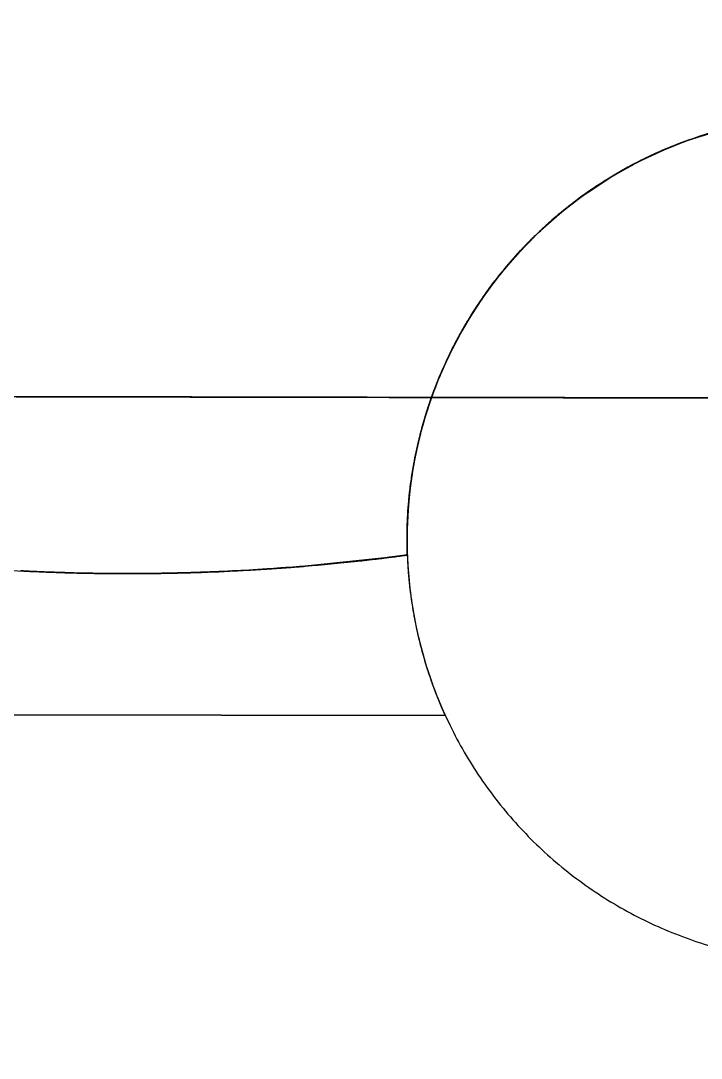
# Model space of a CAD drawing. Header units: metres. Extents: x -1161 to -1080, y 3 to 563.
# Drawn here: x -1095.632 to -1094.669, y 507.719 to 509.187 of the extents above; entities that cross this region are included whole.
import ezdxf

# ---------------------------------------------------------------- set-up
doc = ezdxf.new("R2010")
doc.units = ezdxf.units.M
doc.layers.add('A-GENM', color=7, linetype='Continuous', lineweight=35)

# ---------------------------------------------------------------- blocks, each defined once
blk = doc.blocks.new('Foundations-Piles - Px-1200-66435316-DRG-2873171 - BARRIER LAYOUT')
at = {"layer": 'A-GENM', "color": 9, "lineweight": 25, "true_color": 0xbebebe}
for start, end in [(98.1818, 106.3636), (98.5825, 103.1376), (98.3596, 98.5825), (90, 98.1818), (94.9444, 97.7989), (90.4895, 94.9444), (90.164, 90.4895), (85.2605, 90), (86.7848, 89.6375), (85.2605, 86.7848), (82.3965, 85.2605), (65.4545, 85.2605), (81.9684, 82.3965), (78.6446, 81.4775), (74.3033, 78.6446), (106.3636, 114.5455), (106.6753, 114.5063), (106.555, 106.6753), (103.1376, 105.9618), (73.7727, 74.3033), (70.5164, 73.319), (66.2101, 70.5164), (114.5455, 122.7273), (114.5455, 115.2366), (65.5769, 66.2101), (16.3636, 65.3533), (62.3963, 65.1622), (115.2366, 122.3499), (58.1168, 62.3963), (122.7273, 130.9091), (122.7273, 125.0334), (122.3499, 122.7273), (57.3808, 58.1168), (54.2818, 57.0073), (125.0334, 130.9091), (50.0234, 54.2818), (49.1846, 50.0234), (130.9091, 139.0909), (130.9091, 139.0909), (46.1713, 48.8547), (41.9298, 46.1713), (40.988, 41.9298), (139.0909, 147.2727), (139.0909, 147.2727), (38.064, 40.7044), (33.8361, 38.064), (147.2727, 155.4545), (147.2727, 155.4545), (32.7911, 33.8361), (29.959, 32.5569), (25.7423, 29.959), (24.6571, 25.7423), (155.4545, 163.6364), (155.4545, 163.6364), (21.8559, 24.4124), (17.6484, 21.8559), (16.3962, 17.6484), (163.6364, 171.8182), (163.6364, 171.8182), (0, 16.3636), (13.7542, 16.2713), (9.5543, 13.7542), (8.2308, 9.5543), (171.8182, 180), (171.8182, 180), (5.6538, 8.1818), (1.46, 5.6538), (0, 1.46), (180, 188.1818), (180, 188.1818), (335.4545, 0), (357.5544, 0), (353.3656, 357.5544), (351.8508, 353.3656), (188.1818, 196.3636), (188.1818, 196.3636), (349.4558, 351.8182), (345.2793, 349.4558), (343.7001, 345.2793), (196.3636, 204.5455), (196.3636, 204.5455), (341.3189, 343.5736), (337.1669, 341.3189), (335.4873, 337.1622), (204.5455, 212.7273), (204.5455, 212.7273), (310.9091, 335.4545), (333.2004, 335.363), (329.045, 333.2004), (327.3163, 329.045), (212.7273, 220.9091), (212.7273, 220.9091), (325.0821, 327.1535), (320.9277, 325.0821), (319.1453, 320.9277), (220.9091, 229.0909), (220.9091, 229.0909), (316.964, 318.9451), (312.8103, 316.964), (310.9744, 312.8103), (229.0909, 237.2727), (229.0909, 237.2727), (304.2872, 310.9091), (308.846, 310.7376), (304.6927, 308.846), (302.7273, 304.2872), (302.8036, 304.2872), (304.2872, 304.6927), (237.2727, 245.4545), (237.2727, 245.4545), (294.5455, 302.7273), (300.7283, 302.531), (296.575, 300.7283), (294.633, 296.575), (245.4545, 253.6364), (245.4545, 253.6364), (286.3636, 294.5455), (288.4572, 292.6107), (292.6107, 294.3251), (286.4625, 288.4572), (253.6364, 261.0336), (253.6364, 261.8182), (278.1818, 286.3636), (280.1511, 284.4932), (284.4932, 286.12), (261.0336, 261.8182), (261.8182, 264.2124), (261.8182, 270), (264.2124, 268.889), (268.889, 270), (270, 278.1818), (270, 272.219), (272.219, 276.7535), (276.7535, 278.1818), (278.1818, 280.1511)]:
    blk.add_arc((0, 0), 0.6, start, end, dxfattribs=at)
at = {"layer": 'A-GENM', "color": 254, "lineweight": 25, "true_color": 0xd1d1d1}
for start, end in [(97.7989, 98.3596), (89.6375, 90.164), (81.8182, 81.9684), (81.4775, 81.8182), (105.9618, 106.555), (73.6364, 73.7727), (73.319, 73.6364), (65.1622, 65.3533), (57.0073, 57.2727), (48.9439, 49.0909), (40.7044, 40.9091), (32.5569, 32.7273), (24.5455, 24.6571), (24.4124, 24.5455), (318.9451, 319.0909), (310.7376, 310.9091), (302.531, 302.7273), (294.3251, 294.5455), (286.12, 286.3636)]:
    blk.add_arc((0, 0), 0.6, start, end, dxfattribs=at)
blk = doc.blocks.new('Shotcrete Adaptive v1 - 1200 Dia Pile _ 2_000 Spacing-61394272-DRG-2873171 - BARRIER LAYOUT')
at = {"layer": 'A-GENM', "color": 9, "lineweight": 25, "true_color": 0xbebebe}
for p, q in [((-0.4546, 0.25), (0.4546, 0.25)), ((0.4546, 0.25), (-0.4546, 0.25))]:
    blk.add_line(p, q, dxfattribs=at)
at = {"layer": 'A-GENM', "color": 254, "lineweight": 25, "true_color": 0xd1d1d1}
blk.add_line((0.1869, 0.0442), (0.1837, 0.0444), dxfattribs=at)
at = {"layer": 'A-GENM', "color": 9, "lineweight": 25, "true_color": 0xbebebe}
for centre, radius, start, end in [((-1, 0), 0.6, 20.2506, 24.6243), ((-1, 0), 0.6, 20.2506, 24.6243), ((1, 0), 0.6, 155.3757, 156.256), ((1, 0), 0.6, 155.3757, 156.256), ((1, 0), 0.6, 156.256, 159.4284), ((1, 0), 0.6, 156.256, 159.4284), ((-1, 0), 0.6, 17.5708, 20.2506), ((-1, 0), 0.6, 17.5708, 20.2506), ((1, 0), 0.6, 159.4284, 162.8466), ((1, 0), 0.6, 159.4284, 162.8466), ((-1, 0), 0.6, 10.4552, 17.5708), ((-1, 0), 0.6, 10.4552, 17.5708), ((1, 0), 0.6, 162.8466, 164.1122), ((1, 0), 0.6, 162.8466, 164.1122), ((1, 0), 0.6, 164.1122, 165.1814), ((1, 0), 0.6, 164.1122, 165.1814), ((1, 0), 0.6, 165.2053, 167.4341), ((1, 0), 0.6, 165.2053, 167.4341), ((1, 0), 0.6, 167.4341, 171.9769), ((1, 0), 0.6, 167.4341, 170.3175), ((-1, 0), 0.6, 9.7254, 10.4552), ((-1, 0), 0.6, 9.7254, 10.4552), ((-1, 0), 0.6, 2.2116, 9.6825), ((-1, 0), 0.6, 2.2116, 9.6825), ((1, 0), 0.6, 170.3175, 171.9769), ((1, 0), 0.6, 171.9769, 173.3931), ((1, 0), 0.6, 171.9769, 173.3931), ((1, 0), 0.6, 173.7282, 175.3656), ((1, 0), 0.6, 173.7282, 175.3656), ((1, 0), 0.6, 173.41, 173.6668), ((1, 0), 0.6, 173.41, 173.6668), ((0, -2.95), 3, 88.4658, 97.6709), ((0, -2.95), 3, 91.3583, 91.6835), ((0, -2.95), 3, 88.3166, 88.6417), ((0, -2.95), 3, 82.3291, 88.4658), ((1, 0), 0.6, 175.3656, 177.7884), ((1, 0), 0.6, 175.3656, 177.7884), ((0, -2.95), 3, 94.376, 94.7409), ((0, -2.95), 3, 85.2592, 85.6256), ((0, -2.95), 3, 97.3435, 97.6709), ((0, -2.95), 3, 82.3291, 82.6565)]:
    blk.add_arc(centre, radius, start, end, dxfattribs=at)
at = {"layer": 'A-GENM', "color": 254, "lineweight": 25, "true_color": 0xd1d1d1}
for start, end in [(93.5177, 94.1924), (93.2986, 93.5084), (92.1103, 93.2986), (91.6835, 92.1083), (91.0757, 91.3583), (90.723, 91.0757), (89.8008, 90.7115), (89.2789, 89.8008), (88.6417, 89.2676), (87.8921, 88.3166), (87.7667, 87.8901), (86.4919, 87.7667), (85.6256, 86.4279), (96.3064, 97.3435), (94.8905, 96.2933), (94.7409, 94.8881), (94.2007, 94.3743), (85.1133, 85.2592), (84.4419, 85.1097), (83.708, 84.4419), (82.6565, 83.6899)]:
    blk.add_arc((0, -2.95), 3, start, end, dxfattribs=at)
blk = doc.blocks.new('StitchPour_RS39A_05 - StitchPour_RS39A_05-60503718-DRG-2873171 - BARRIER LAYOUT')
at = {"layer": 'A-GENM', "color": 253, "lineweight": 25, "true_color": 0xa3a3a3}
blk.add_open_spline([(111.4038, -15.1103), (111.296, -14.7018), (111.0755, -13.8661), (110.686, -12.3898), (110.3197, -11.0016), (109.9816, -9.7203), (109.728, -8.7592), (109.4744, -7.7982), (109.2209, -6.8372), (108.9673, -5.8762), (108.7982, -5.2355), (108.7137, -4.9151)], degree=3, knots=[0.6684781, 0.6684781, 0.6684781, 0.6684781, 0.7083333, 0.75, 0.8125, 0.84375, 0.875, 0.90625, 0.9375, 0.96875, 1, 1, 1, 1], dxfattribs=at)
at = {"layer": 'A-GENM', "color": 9, "lineweight": 25, "true_color": 0xbebebe}
for points in [[(110.117, -10.2335), (110.2127, -10.5963), (110.3085, -10.9591), (110.4042, -11.322)], [(110.4042, -11.322), (110.4375, -11.4481), (110.4708, -11.5742), (110.504, -11.7003)]]:
    blk.add_open_spline(points, degree=3, dxfattribs=at)
blk = doc.blocks.new('T2DPAA-T2D-C3S-RS-M3D-100334_rvt-1-DRG-2873171 - BARRIER LAYOUT')
at = {"layer": 'A-GENM', "color": 9, "lineweight": 25, "true_color": 0xbebebe}
for p, q in [((-1094.68, 509.0209), (-1094.6413, 509.0328)), ((-1094.7214, 509.005), (-1094.6913, 509.017)), ((-1094.6913, 509.017), (-1094.68, 509.0209)), ((-1094.758, 508.9879), (-1094.7214, 509.005)), ((-1094.7677, 508.9828), (-1094.758, 508.9879)), ((-1094.7968, 508.9662), (-1094.7677, 508.9828)), ((-1094.8305, 508.9441), (-1094.7968, 508.9662)), ((-1094.8387, 508.9383), (-1094.8305, 508.9441)), ((-1094.866, 508.9171), (-1094.8387, 508.9383)), ((-1094.8962, 508.8906), (-1094.866, 508.9171)), ((-1094.9277, 508.8587), (-1094.9027, 508.8844)), ((-1094.9027, 508.8844), (-1094.8962, 508.8906)), ((-1094.9536, 508.8284), (-1094.9277, 508.8587)), ((-1094.9586, 508.822), (-1094.9536, 508.8284)), ((-1094.9805, 508.7921), (-1094.9586, 508.822)), ((-1095.0017, 508.7587), (-1094.9805, 508.7921)), ((-1095.0234, 508.7187), (-1095.0053, 508.7525)), ((-1095.0053, 508.7525), (-1095.0017, 508.7587)), ((-1095.0396, 508.683), (-1095.0234, 508.7187)), ((-1095.0504, 508.6549), (-1095.0419, 508.6772)), ((-1095.0419, 508.6772), (-1095.0396, 508.683)), ((-1095.0555, 508.6398), (-1095.0504, 508.6549)), ((-1095.0641, 508.6113), (-1095.0555, 508.6398)), ((-1095.0663, 508.6026), (-1095.065, 508.6076)), ((-1095.0648, 508.6085), (-1095.0644, 508.6101)), ((-1095.0816, 508.5193), (-1095.0762, 508.557)), ((-1095.085, 508.438), (-1095.0849, 508.4718)), ((-1095.2564, 508.4136), (-1095.0848, 508.4314)), ((-1095.0849, 508.4365), (-1095.085, 508.438)), ((-1095.0848, 508.4314), (-1095.0849, 508.4347)), ((-1095.2665, 508.4128), (-1095.2564, 508.4136)), ((-1095.6318, 508.4091), (-1095.6022, 508.4077)), ((-1095.6022, 508.4077), (-1095.4957, 508.4053)), ((-1095.4957, 508.4053), (-1095.4491, 508.4054)), ((-1095.4491, 508.4054), (-1095.4289, 508.4057)), ((-1095.4289, 508.4057), (-1095.3126, 508.4099)), ((-1095.3126, 508.4099), (-1095.2665, 508.4128))]:
    blk.add_line(p, q, dxfattribs=at)
at = {"layer": 'A-GENM', "color": 9, "lineweight": 25, "true_color": 0xbebebe, "flags": 128}
for points in [[(-1095.0762, 508.557), (-1095.0676, 508.5975), (-1095.0663, 508.6026)], [(-1095.0849, 508.4718), (-1095.082, 508.5151), (-1095.0816, 508.5193)]]:
    blk.add_lwpolyline(points, dxfattribs=at)
at = {"layer": 'A-GENM', "color": 254, "lineweight": 25, "true_color": 0xd1d1d1}
for points in [[(-1094.6965, 509.015), (-1094.7015, 509.0131), (-1094.7065, 509.0112), (-1094.7114, 509.0092)], [(-1094.6861, 509.0188), (-1094.6896, 509.0176), (-1094.693, 509.0163), (-1094.6965, 509.015)], [(-1094.671, 509.024), (-1094.676, 509.0223), (-1094.6811, 509.0206), (-1094.6861, 509.0188)], [(-1094.6697, 509.0244), (-1094.6701, 509.0243), (-1094.6705, 509.0241), (-1094.671, 509.024)], [(-1094.7114, 509.0092), (-1094.7233, 509.0043), (-1094.735, 508.9991), (-1094.7465, 508.9936)], [(-1094.7507, 508.9915), (-1094.7549, 508.9895), (-1094.759, 508.9873), (-1094.7632, 508.9852)], [(-1094.7492, 508.9923), (-1094.7497, 508.992), (-1094.7502, 508.9918), (-1094.7507, 508.9915)], [(-1094.7465, 508.9936), (-1094.7474, 508.9931), (-1094.7483, 508.9927), (-1094.7492, 508.9923)], [(-1094.7886, 508.9711), (-1094.7994, 508.9647), (-1094.8101, 508.9581), (-1094.8205, 508.9511)], [(-1094.7728, 508.98), (-1094.7781, 508.9771), (-1094.7834, 508.9741), (-1094.7886, 508.9711)], [(-1094.7632, 508.9852), (-1094.7664, 508.9835), (-1094.7696, 508.9818), (-1094.7728, 508.98)], [(-1094.825, 508.948), (-1094.8283, 508.9457), (-1094.8316, 508.9434), (-1094.8348, 508.9411)], [(-1094.8233, 508.9491), (-1094.8239, 508.9487), (-1094.8244, 508.9484), (-1094.825, 508.948)], [(-1094.8218, 508.9502), (-1094.8223, 508.9498), (-1094.8228, 508.9495), (-1094.8233, 508.9491)], [(-1094.8434, 508.9348), (-1094.8489, 508.9307), (-1094.8543, 508.9266), (-1094.8596, 508.9223)], [(-1094.8348, 508.9411), (-1094.8377, 508.939), (-1094.8406, 508.9369), (-1094.8434, 508.9348)], [(-1094.8596, 508.9223), (-1094.8692, 508.9147), (-1094.8785, 508.9067), (-1094.8876, 508.8985)], [(-1094.8876, 508.8985), (-1094.8882, 508.898), (-1094.8887, 508.8975), (-1094.8892, 508.897)], [(-1094.8997, 508.8873), (-1094.9021, 508.8849), (-1094.9046, 508.8826), (-1094.907, 508.8802)], [(-1094.8922, 508.8943), (-1094.8947, 508.892), (-1094.8972, 508.8896), (-1094.8997, 508.8873)], [(-1094.8905, 508.8959), (-1094.8911, 508.8953), (-1094.8917, 508.8948), (-1094.8922, 508.8943)], [(-1094.907, 508.8802), (-1094.9123, 508.8749), (-1094.9176, 508.8695), (-1094.9228, 508.8639)], [(-1094.9228, 508.8639), (-1094.931, 508.8552), (-1094.939, 508.8461), (-1094.9467, 508.8369)], [(-1094.9564, 508.8249), (-1094.9583, 508.8224), (-1094.9603, 508.82), (-1094.9622, 508.8175)], [(-1094.9511, 508.8315), (-1094.9529, 508.8293), (-1094.9547, 508.8271), (-1094.9564, 508.8249)], [(-1094.9494, 508.8336), (-1094.95, 508.8329), (-1094.9506, 508.8322), (-1094.9511, 508.8315)], [(-1094.9467, 508.8369), (-1094.9474, 508.836), (-1094.9482, 508.8351), (-1094.949, 508.8341)], [(-1094.9622, 508.8175), (-1094.9673, 508.8108), (-1094.9722, 508.804), (-1094.977, 508.7971)], [(-1094.977, 508.7971), (-1094.9838, 508.7874), (-1094.9903, 508.7776), (-1094.9964, 508.7675)], [(-1094.9964, 508.7675), (-1094.9971, 508.7664), (-1094.9979, 508.7652), (-1094.9986, 508.764)], [(-1095.0038, 508.7551), (-1095.0052, 508.7527), (-1095.0066, 508.7503), (-1095.008, 508.7479)], [(-1095.0004, 508.7609), (-1095.0014, 508.7593), (-1095.0024, 508.7576), (-1095.0033, 508.756)], [(-1094.9989, 508.7635), (-1094.9994, 508.7626), (-1094.9999, 508.7618), (-1095.0004, 508.7609)], [(-1095.008, 508.7479), (-1095.0126, 508.7397), (-1095.017, 508.7315), (-1095.0212, 508.7232)], [(-1095.0212, 508.7232), (-1095.0263, 508.7129), (-1095.0312, 508.7024), (-1095.0358, 508.6918)], [(-1095.0358, 508.6918), (-1095.0365, 508.6902), (-1095.0372, 508.6887), (-1095.0378, 508.6871)], [(-1095.041, 508.6794), (-1095.0419, 508.6772), (-1095.0428, 508.675), (-1095.0436, 508.6728)], [(-1095.0391, 508.684), (-1095.0398, 508.6825), (-1095.0404, 508.6809), (-1095.041, 508.6794)], [(-1095.0378, 508.6871), (-1095.0383, 508.6861), (-1095.0387, 508.685), (-1095.0391, 508.684)], [(-1095.0436, 508.6728), (-1095.046, 508.6668), (-1095.0483, 508.6607), (-1095.0505, 508.6546)], [(-1095.0505, 508.6546), (-1095.0556, 508.6403), (-1095.0601, 508.6258), (-1095.0641, 508.6112)], [(-1095.0641, 508.6112), (-1095.0643, 508.6105), (-1095.0645, 508.6097), (-1095.0647, 508.609)], [(-1095.0685, 508.5939), (-1095.0738, 508.572), (-1095.0778, 508.5498), (-1095.0806, 508.5275)], [(-1095.0672, 508.5991), (-1095.0677, 508.5974), (-1095.0681, 508.5956), (-1095.0685, 508.5939)], [(-1095.0819, 508.5159), (-1095.082, 508.5149), (-1095.0821, 508.5138), (-1095.0822, 508.5128)], [(-1095.0813, 508.5216), (-1095.0815, 508.5197), (-1095.0817, 508.5178), (-1095.0819, 508.5159)], [(-1095.0806, 508.5275), (-1095.0808, 508.5255), (-1095.0811, 508.5236), (-1095.0813, 508.5216)], [(-1095.0822, 508.5128), (-1095.0846, 508.4893), (-1095.0855, 508.4657), (-1095.0851, 508.4422)], [(-1095.1018, 508.4294), (-1095.1469, 508.4236), (-1095.192, 508.4189), (-1095.2373, 508.4152)], [(-1095.0986, 508.4298), (-1095.0997, 508.4297), (-1095.1007, 508.4296), (-1095.1018, 508.4294)], [(-1095.0848, 508.4317), (-1095.0894, 508.431), (-1095.094, 508.4304), (-1095.0986, 508.4298)], [(-1095.0851, 508.4422), (-1095.0851, 508.4408), (-1095.085, 508.4394), (-1095.085, 508.438)], [(-1095.0849, 508.436), (-1095.0849, 508.4345), (-1095.0848, 508.4331), (-1095.0848, 508.4317)], [(-1095.2662, 508.4129), (-1095.2695, 508.4127), (-1095.2729, 508.4125), (-1095.2763, 508.4122)], [(-1095.2564, 508.4137), (-1095.2596, 508.4134), (-1095.2627, 508.4132), (-1095.2659, 508.413)], [(-1095.2373, 508.4152), (-1095.2436, 508.4147), (-1095.25, 508.4142), (-1095.2563, 508.4137)], [(-1095.624, 508.4087), (-1095.6265, 508.4089), (-1095.6289, 508.409), (-1095.6314, 508.4091)], [(-1095.5564, 508.4062), (-1095.5621, 508.4064), (-1095.5677, 508.4065), (-1095.5734, 508.4067)], [(-1095.4142, 508.406), (-1095.4616, 508.4049), (-1095.509, 508.405), (-1095.5564, 508.4062)], [(-1095.3971, 508.4064), (-1095.4028, 508.4062), (-1095.4085, 508.4061), (-1095.4142, 508.406)]]:
    blk.add_open_spline(points, degree=3, dxfattribs=at)
at = {"layer": 'A-GENM', "color": 9, "lineweight": 25, "true_color": 0xbebebe}
for points in [[(-1094.7114, 509.0092), (-1094.7065, 509.0112), (-1094.7015, 509.0131), (-1094.6965, 509.015)], [(-1094.7076, 509.0107), (-1094.7037, 509.0123), (-1094.6998, 509.0138), (-1094.6959, 509.0153)], [(-1094.6965, 509.015), (-1094.693, 509.0163), (-1094.6896, 509.0176), (-1094.6861, 509.0188)], [(-1094.6959, 509.0153), (-1094.6925, 509.0165), (-1094.6891, 509.0178), (-1094.6857, 509.019)], [(-1094.6861, 509.0188), (-1094.6811, 509.0206), (-1094.676, 509.0223), (-1094.671, 509.024)], [(-1094.6857, 509.019), (-1094.6808, 509.0207), (-1094.6759, 509.0224), (-1094.671, 509.024)], [(-1094.671, 509.024), (-1094.6705, 509.0241), (-1094.6701, 509.0243), (-1094.6697, 509.0244)], [(-1094.671, 509.024), (-1094.6706, 509.0241), (-1094.6702, 509.0242), (-1094.6697, 509.0244)], [(-1094.7472, 508.9932), (-1094.7342, 508.9995), (-1094.721, 509.0054), (-1094.7076, 509.0107)], [(-1094.7465, 508.9936), (-1094.735, 508.9991), (-1094.7233, 509.0043), (-1094.7114, 509.0092)], [(-1094.7725, 508.9802), (-1094.7692, 508.982), (-1094.7659, 508.9837), (-1094.7626, 508.9855)], [(-1094.7632, 508.9852), (-1094.759, 508.9873), (-1094.7549, 508.9894), (-1094.7507, 508.9915)], [(-1094.7626, 508.9855), (-1094.7575, 508.9881), (-1094.7524, 508.9907), (-1094.7472, 508.9932)], [(-1094.7507, 508.9915), (-1094.7502, 508.9918), (-1094.7497, 508.992), (-1094.7492, 508.9923)], [(-1094.7492, 508.9923), (-1094.7483, 508.9927), (-1094.7474, 508.9931), (-1094.7465, 508.9936)], [(-1094.8205, 508.9511), (-1094.8101, 508.9581), (-1094.7994, 508.9647), (-1094.7886, 508.9711)], [(-1094.7886, 508.9711), (-1094.7834, 508.9741), (-1094.7781, 508.9771), (-1094.7728, 508.98)], [(-1094.7855, 508.9729), (-1094.7812, 508.9754), (-1094.7769, 508.9778), (-1094.7725, 508.9802)], [(-1094.7728, 508.98), (-1094.7696, 508.9818), (-1094.7664, 508.9835), (-1094.7632, 508.9852)], [(-1094.8433, 508.9349), (-1094.8403, 508.9371), (-1094.8373, 508.9393), (-1094.8343, 508.9414)], [(-1094.8348, 508.9411), (-1094.8316, 508.9434), (-1094.8283, 508.9457), (-1094.825, 508.948)], [(-1094.825, 508.948), (-1094.8244, 508.9484), (-1094.8239, 508.9487), (-1094.8233, 508.9491)], [(-1094.8233, 508.9491), (-1094.8228, 508.9495), (-1094.8223, 508.9498), (-1094.8218, 508.9502)], [(-1094.8596, 508.9223), (-1094.8543, 508.9266), (-1094.8489, 508.9307), (-1094.8434, 508.9348)], [(-1094.8572, 508.9242), (-1094.8526, 508.9279), (-1094.848, 508.9314), (-1094.8433, 508.9349)], [(-1094.8434, 508.9348), (-1094.8406, 508.9369), (-1094.8377, 508.939), (-1094.8348, 508.9411)], [(-1094.8876, 508.8985), (-1094.8785, 508.9067), (-1094.8692, 508.9147), (-1094.8596, 508.9223)], [(-1094.8892, 508.897), (-1094.8887, 508.8975), (-1094.8882, 508.898), (-1094.8876, 508.8985)], [(-1094.907, 508.8802), (-1094.9044, 508.8827), (-1094.9018, 508.8852), (-1094.8992, 508.8877)], [(-1094.9069, 508.8802), (-1094.9045, 508.8826), (-1094.9021, 508.8849), (-1094.8997, 508.8873)], [(-1094.8997, 508.8873), (-1094.8972, 508.8896), (-1094.8947, 508.8919), (-1094.8922, 508.8943)], [(-1094.8922, 508.8943), (-1094.8917, 508.8948), (-1094.8911, 508.8953), (-1094.8905, 508.8958)], [(-1094.9228, 508.8639), (-1094.9176, 508.8694), (-1094.9123, 508.8749), (-1094.9069, 508.8802)], [(-1094.9211, 508.8658), (-1094.9164, 508.8707), (-1094.9118, 508.8755), (-1094.907, 508.8802)], [(-1094.9477, 508.8357), (-1094.9391, 508.846), (-1094.9303, 508.8561), (-1094.9211, 508.8658)], [(-1094.9467, 508.8369), (-1094.939, 508.8461), (-1094.931, 508.8552), (-1094.9228, 508.8639)], [(-1094.9623, 508.8173), (-1094.9602, 508.82), (-1094.9581, 508.8227), (-1094.956, 508.8254)], [(-1094.9622, 508.8175), (-1094.9603, 508.82), (-1094.9583, 508.8224), (-1094.9564, 508.8249)], [(-1094.9564, 508.8249), (-1094.9547, 508.8271), (-1094.9529, 508.8293), (-1094.9511, 508.8315)], [(-1094.956, 508.8254), (-1094.9539, 508.828), (-1094.9518, 508.8307), (-1094.9497, 508.8333)], [(-1094.9511, 508.8315), (-1094.9506, 508.8322), (-1094.95, 508.8329), (-1094.9494, 508.8336)], [(-1094.949, 508.8341), (-1094.9482, 508.8351), (-1094.9474, 508.836), (-1094.9467, 508.8369)], [(-1094.977, 508.7971), (-1094.9722, 508.804), (-1094.9673, 508.8108), (-1094.9622, 508.8175)], [(-1094.9759, 508.7988), (-1094.9715, 508.805), (-1094.9669, 508.8112), (-1094.9623, 508.8173)], [(-1094.997, 508.7666), (-1094.9903, 508.7776), (-1094.9832, 508.7883), (-1094.9759, 508.7988)], [(-1094.9964, 508.7675), (-1094.9903, 508.7776), (-1094.9838, 508.7874), (-1094.977, 508.7971)], [(-1094.9986, 508.764), (-1094.9979, 508.7652), (-1094.9971, 508.7664), (-1094.9964, 508.7675)], [(-1094.9984, 508.7643), (-1094.9979, 508.7651), (-1094.9975, 508.7658), (-1094.997, 508.7666)], [(-1095.0082, 508.7475), (-1095.0067, 508.7502), (-1095.0051, 508.7529), (-1095.0036, 508.7556)], [(-1095.008, 508.7479), (-1095.0066, 508.7503), (-1095.0052, 508.7527), (-1095.0038, 508.7551)], [(-1095.0033, 508.756), (-1095.0021, 508.7582), (-1095.0008, 508.7603), (-1094.9995, 508.7625)], [(-1095.0033, 508.756), (-1095.0024, 508.7576), (-1095.0014, 508.7593), (-1095.0004, 508.7609)], [(-1095.0004, 508.7609), (-1094.9999, 508.7618), (-1094.9994, 508.7626), (-1094.9989, 508.7635)], [(-1094.9995, 508.7625), (-1094.9992, 508.763), (-1094.9989, 508.7635), (-1094.9986, 508.764)], [(-1095.0205, 508.7245), (-1095.0165, 508.7323), (-1095.0124, 508.74), (-1095.0082, 508.7475)], [(-1095.0361, 508.6912), (-1095.0312, 508.7025), (-1095.026, 508.7136), (-1095.0205, 508.7245)], [(-1095.0358, 508.6918), (-1095.0312, 508.7024), (-1095.0263, 508.7129), (-1095.0212, 508.7232)], [(-1095.0378, 508.6871), (-1095.0372, 508.6887), (-1095.0365, 508.6902), (-1095.0358, 508.6918)], [(-1095.0438, 508.6724), (-1095.0428, 508.6749), (-1095.0419, 508.6773), (-1095.0409, 508.6797)], [(-1095.0436, 508.6728), (-1095.0428, 508.675), (-1095.0419, 508.6772), (-1095.041, 508.6794)], [(-1095.041, 508.6794), (-1095.0404, 508.6809), (-1095.0398, 508.6825), (-1095.0391, 508.684)], [(-1095.0409, 508.6797), (-1095.0401, 508.6816), (-1095.0394, 508.6834), (-1095.0386, 508.6852)], [(-1095.0391, 508.684), (-1095.0387, 508.685), (-1095.0383, 508.6861), (-1095.0378, 508.6871)], [(-1095.0386, 508.6852), (-1095.0383, 508.6859), (-1095.038, 508.6867), (-1095.0377, 508.6874)], [(-1095.0377, 508.6874), (-1095.0371, 508.6887), (-1095.0366, 508.6899), (-1095.0361, 508.6912)], [(-1095.0505, 508.6546), (-1095.0483, 508.6607), (-1095.046, 508.6668), (-1095.0436, 508.6728)], [(-1095.0505, 508.6546), (-1095.0483, 508.6605), (-1095.0461, 508.6665), (-1095.0438, 508.6724)], [(-1095.0542, 508.6437), (-1095.053, 508.6473), (-1095.0518, 508.651), (-1095.0505, 508.6546)], [(-1095.0539, 508.6447), (-1095.0528, 508.648), (-1095.0516, 508.6513), (-1095.0505, 508.6546)], [(-1095.0642, 508.6109), (-1095.0611, 508.6223), (-1095.0576, 508.6335), (-1095.0539, 508.6447)], [(-1095.0641, 508.6112), (-1095.0611, 508.6221), (-1095.0578, 508.633), (-1095.0542, 508.6437)], [(-1095.0664, 508.6024), (-1095.0661, 508.6036), (-1095.0658, 508.6047), (-1095.0655, 508.6059)], [(-1095.0662, 508.6031), (-1095.066, 508.6041), (-1095.0657, 508.6051), (-1095.0654, 508.6061)], [(-1095.0647, 508.609), (-1095.0645, 508.6097), (-1095.0643, 508.6105), (-1095.0641, 508.6112)], [(-1095.0647, 508.6088), (-1095.0645, 508.6095), (-1095.0643, 508.6102), (-1095.0642, 508.6109)], [(-1095.0756, 508.5603), (-1095.0736, 508.5716), (-1095.0712, 508.5828), (-1095.0685, 508.5939)], [(-1095.0755, 508.5608), (-1095.0735, 508.5718), (-1095.0712, 508.5827), (-1095.0686, 508.5935)], [(-1095.0686, 508.5935), (-1095.0681, 508.5955), (-1095.0677, 508.5974), (-1095.0672, 508.5994)], [(-1095.0685, 508.5939), (-1095.0681, 508.5956), (-1095.0677, 508.5974), (-1095.0672, 508.5991)], [(-1095.0672, 508.5994), (-1095.0669, 508.6006), (-1095.0665, 508.6019), (-1095.0662, 508.6031)], [(-1095.0672, 508.5991), (-1095.067, 508.6002), (-1095.0667, 508.6013), (-1095.0664, 508.6024)], [(-1095.0806, 508.5274), (-1095.0792, 508.5386), (-1095.0775, 508.5497), (-1095.0755, 508.5608)], [(-1095.0823, 508.5126), (-1095.0821, 508.5137), (-1095.082, 508.5149), (-1095.0819, 508.516)], [(-1095.0822, 508.5128), (-1095.0821, 508.5138), (-1095.082, 508.5149), (-1095.0819, 508.5159)], [(-1095.0819, 508.516), (-1095.0817, 508.5179), (-1095.0815, 508.5198), (-1095.0813, 508.5217)], [(-1095.0819, 508.5159), (-1095.0819, 508.5165), (-1095.0818, 508.5171), (-1095.0817, 508.5177)], [(-1095.0817, 508.5177), (-1095.0816, 508.519), (-1095.0814, 508.5203), (-1095.0813, 508.5216)], [(-1095.0813, 508.5216), (-1095.0811, 508.5236), (-1095.0808, 508.5255), (-1095.0806, 508.5275)], [(-1095.0813, 508.5217), (-1095.0811, 508.5236), (-1095.0808, 508.5255), (-1095.0806, 508.5274)], [(-1095.0848, 508.4747), (-1095.0844, 508.4874), (-1095.0835, 508.5001), (-1095.0822, 508.5128)], [(-1095.0848, 508.4747), (-1095.0844, 508.4873), (-1095.0835, 508.5), (-1095.0823, 508.5126)], [(-1095.0851, 508.4422), (-1095.0853, 508.453), (-1095.0852, 508.4639), (-1095.0848, 508.4747)], [(-1095.0851, 508.4423), (-1095.0853, 508.4531), (-1095.0852, 508.4639), (-1095.0848, 508.4747)], [(-1095.085, 508.438), (-1095.085, 508.4394), (-1095.0851, 508.4409), (-1095.0851, 508.4423)], [(-1095.2301, 508.4157), (-1095.1815, 508.4197), (-1095.1331, 508.425), (-1095.0848, 508.4314)], [(-1095.1573, 508.4228), (-1095.1388, 508.4249), (-1095.1203, 508.427), (-1095.1018, 508.4294)], [(-1095.1018, 508.4294), (-1095.1007, 508.4296), (-1095.0997, 508.4297), (-1095.0986, 508.4298)], [(-1095.0986, 508.4298), (-1095.094, 508.4304), (-1095.0894, 508.431), (-1095.0848, 508.4317)], [(-1095.085, 508.438), (-1095.085, 508.4394), (-1095.0851, 508.4408), (-1095.0851, 508.4422)], [(-1095.0848, 508.4317), (-1095.0848, 508.4331), (-1095.0849, 508.4345), (-1095.0849, 508.436)], [(-1095.0848, 508.4314), (-1095.0848, 508.4329), (-1095.0849, 508.4344), (-1095.0849, 508.4359)], [(-1095.2763, 508.4122), (-1095.2729, 508.4125), (-1095.2695, 508.4127), (-1095.2662, 508.4129)], [(-1095.2661, 508.4129), (-1095.2638, 508.413), (-1095.2615, 508.4132), (-1095.2593, 508.4134)], [(-1095.2659, 508.413), (-1095.2627, 508.4132), (-1095.2596, 508.4134), (-1095.2564, 508.4137)], [(-1095.2593, 508.4134), (-1095.2568, 508.4136), (-1095.2543, 508.4137), (-1095.2518, 508.4139)], [(-1095.2563, 508.4137), (-1095.25, 508.4142), (-1095.2436, 508.4147), (-1095.2373, 508.4152)], [(-1095.2518, 508.4139), (-1095.248, 508.4142), (-1095.2442, 508.4145), (-1095.2404, 508.4148)], [(-1095.2404, 508.4148), (-1095.237, 508.4151), (-1095.2335, 508.4154), (-1095.2301, 508.4157)], [(-1095.2373, 508.4152), (-1095.2349, 508.4154), (-1095.2324, 508.4156), (-1095.23, 508.4158)], [(-1095.23, 508.4158), (-1095.2057, 508.4178), (-1095.1815, 508.4202), (-1095.1573, 508.4228)], [(-1095.6314, 508.4091), (-1095.6289, 508.409), (-1095.6265, 508.4089), (-1095.624, 508.4087)], [(-1095.6314, 508.4091), (-1095.6292, 508.409), (-1095.6269, 508.4088), (-1095.6247, 508.4087)], [(-1095.6245, 508.4087), (-1095.6073, 508.4079), (-1095.5902, 508.4072), (-1095.573, 508.4067)], [(-1095.6233, 508.4087), (-1095.6138, 508.4082), (-1095.6043, 508.4078), (-1095.5948, 508.4075)], [(-1095.5948, 508.4075), (-1095.5876, 508.4072), (-1095.5805, 508.4069), (-1095.5734, 508.4067)], [(-1095.5734, 508.4067), (-1095.5677, 508.4065), (-1095.5621, 508.4064), (-1095.5564, 508.4062)], [(-1095.573, 508.4067), (-1095.5676, 508.4065), (-1095.5622, 508.4064), (-1095.5568, 508.4062)], [(-1095.5568, 508.4062), (-1095.5453, 508.4059), (-1095.5337, 508.4057), (-1095.5222, 508.4055)], [(-1095.5564, 508.4062), (-1095.5448, 508.4059), (-1095.5333, 508.4057), (-1095.5218, 508.4055)], [(-1095.5222, 508.4055), (-1095.4978, 508.4052), (-1095.4735, 508.4051), (-1095.4491, 508.4054)], [(-1095.5218, 508.4055), (-1095.4974, 508.4052), (-1095.4731, 508.4051), (-1095.4487, 508.4054)], [(-1095.4491, 508.4054), (-1095.4373, 508.4055), (-1095.4255, 508.4057), (-1095.4137, 508.406)], [(-1095.4487, 508.4054), (-1095.4372, 508.4055), (-1095.4257, 508.4057), (-1095.4142, 508.406)], [(-1095.4142, 508.406), (-1095.4085, 508.4061), (-1095.4028, 508.4062), (-1095.3971, 508.4064)], [(-1095.4137, 508.406), (-1095.4084, 508.4061), (-1095.403, 508.4062), (-1095.3977, 508.4064)], [(-1095.3977, 508.4064), (-1095.3905, 508.4066), (-1095.3832, 508.4068), (-1095.376, 508.407)], [(-1095.3971, 508.4064), (-1095.39, 508.4066), (-1095.3829, 508.4068), (-1095.3757, 508.4071)], [(-1095.376, 508.407), (-1095.3517, 508.4079), (-1095.3273, 508.409), (-1095.303, 508.4105)], [(-1095.3757, 508.4071), (-1095.3514, 508.4079), (-1095.3271, 508.4091), (-1095.3028, 508.4105)], [(-1095.303, 508.4105), (-1095.2933, 508.411), (-1095.2836, 508.4117), (-1095.2738, 508.4123)], [(-1095.3028, 508.4105), (-1095.294, 508.4111), (-1095.2851, 508.4116), (-1095.2763, 508.4122)], [(-1095.2738, 508.4123), (-1095.2713, 508.4125), (-1095.2688, 508.4127), (-1095.2663, 508.4129)]]:
    blk.add_open_spline(points, degree=3, dxfattribs=at)
for points, knots in [([(-1094.8343, 508.9414), (-1094.8303, 508.9443), (-1094.8144, 508.9554), (-1094.798, 508.9657), (-1094.7855, 508.9729)], [0.47102064, 0.47102064, 0.47102064, 0.47102064, 0.48275862, 0.51724138, 0.51724138, 0.51724138, 0.51724138]), ([(-1094.8992, 508.8877), (-1094.8962, 508.8906), (-1094.8827, 508.9033), (-1094.8685, 508.9153), (-1094.8572, 508.9242)], [0.40393082, 0.40393082, 0.40393082, 0.40393082, 0.4137931, 0.44827586, 0.44827586, 0.44827586, 0.44827586]), ([(-1095.0212, 508.7232), (-1095.0179, 508.7296), (-1095.0136, 508.7378), (-1095.009, 508.746), (-1095.008, 508.7479)], [-0.73076923, -0.73076923, -0.73076923, -0.73076923, -0.71153846, -0.70577425, -0.70577425, -0.70577425, -0.70577425]), ([(-1095.0806, 508.5275), (-1095.0801, 508.5313), (-1095.0787, 508.5423), (-1095.0769, 508.5532), (-1095.0756, 508.5603)], [-0.9142908, -0.9142908, -0.9142908, -0.9142908, -0.90384615, -0.88461538, -0.88461538, -0.88461538, -0.88461538])]:
    blk.add_open_spline(points, degree=3, knots=knots, dxfattribs=at)
at = {"layer": 'A-GENM', "color": 254, "lineweight": 25, "true_color": 0xd1d1d1}
for points, knots in [([(-1095.0655, 508.6059), (-1095.0658, 508.6047), (-1095.0664, 508.6025), (-1095.067, 508.6002), (-1095.0672, 508.5991)], [-0.157107836, -0.157107836, -0.157107836, -0.157107836, -0.153846154, -0.150838022, -0.150838022, -0.150838022, -0.150838022]), ([(-1095.5734, 508.4067), (-1095.5805, 508.4069), (-1095.5972, 508.4075), (-1095.6138, 508.4082), (-1095.6233, 508.4087)], [-0.39026448, -0.39026448, -0.39026448, -0.39026448, -0.36363636, -0.32804879, -0.32804879, -0.32804879, -0.32804879]), ([(-1095.2763, 508.4122), (-1095.2851, 508.4116), (-1095.3254, 508.409), (-1095.3657, 508.4073), (-1095.3971, 508.4064)], [-0.7603356, -0.7603356, -0.7603356, -0.7603356, -0.7272727, -0.6097089, -0.6097089, -0.6097089, -0.6097089])]:
    blk.add_open_spline(points, degree=3, knots=knots, dxfattribs=at)
at = {"layer": 'A-GENM', "color": 253, "lineweight": 25, "true_color": 0xa3a3a3}
for name, p, rotation in [('StitchPour_RS39A_05 - StitchPour_RS39A_05-60503718-DRG-2873171 - BARRIER LAYOUT', (-1134.0578, 404.8616), 75.11694444444437), ('Foundations-Piles - Px-1200-66435316-DRG-2873171 - BARRIER LAYOUT', (-1094.4852, 508.4535), 75.11694444444437), ('Shotcrete Adaptive v1 - 1200 Dia Pile _ 2_000 Spacing-61394272-DRG-2873171 - BARRIER LAYOUT', (-1095.4852, 508.4552), 179.898146763389)]:
    blk.add_blockref(name, p, dxfattribs=dict(at, rotation=rotation))

msp = doc.modelspace()

# ---------------------------------------------------------------- block references
at = {"lineweight": 5}
msp.add_blockref('T2DPAA-T2D-C3S-RS-M3D-100334_rvt-1-DRG-2873171 - BARRIER LAYOUT', (0, 0), dxfattribs=at)

doc.saveas('drawing.dxf')
